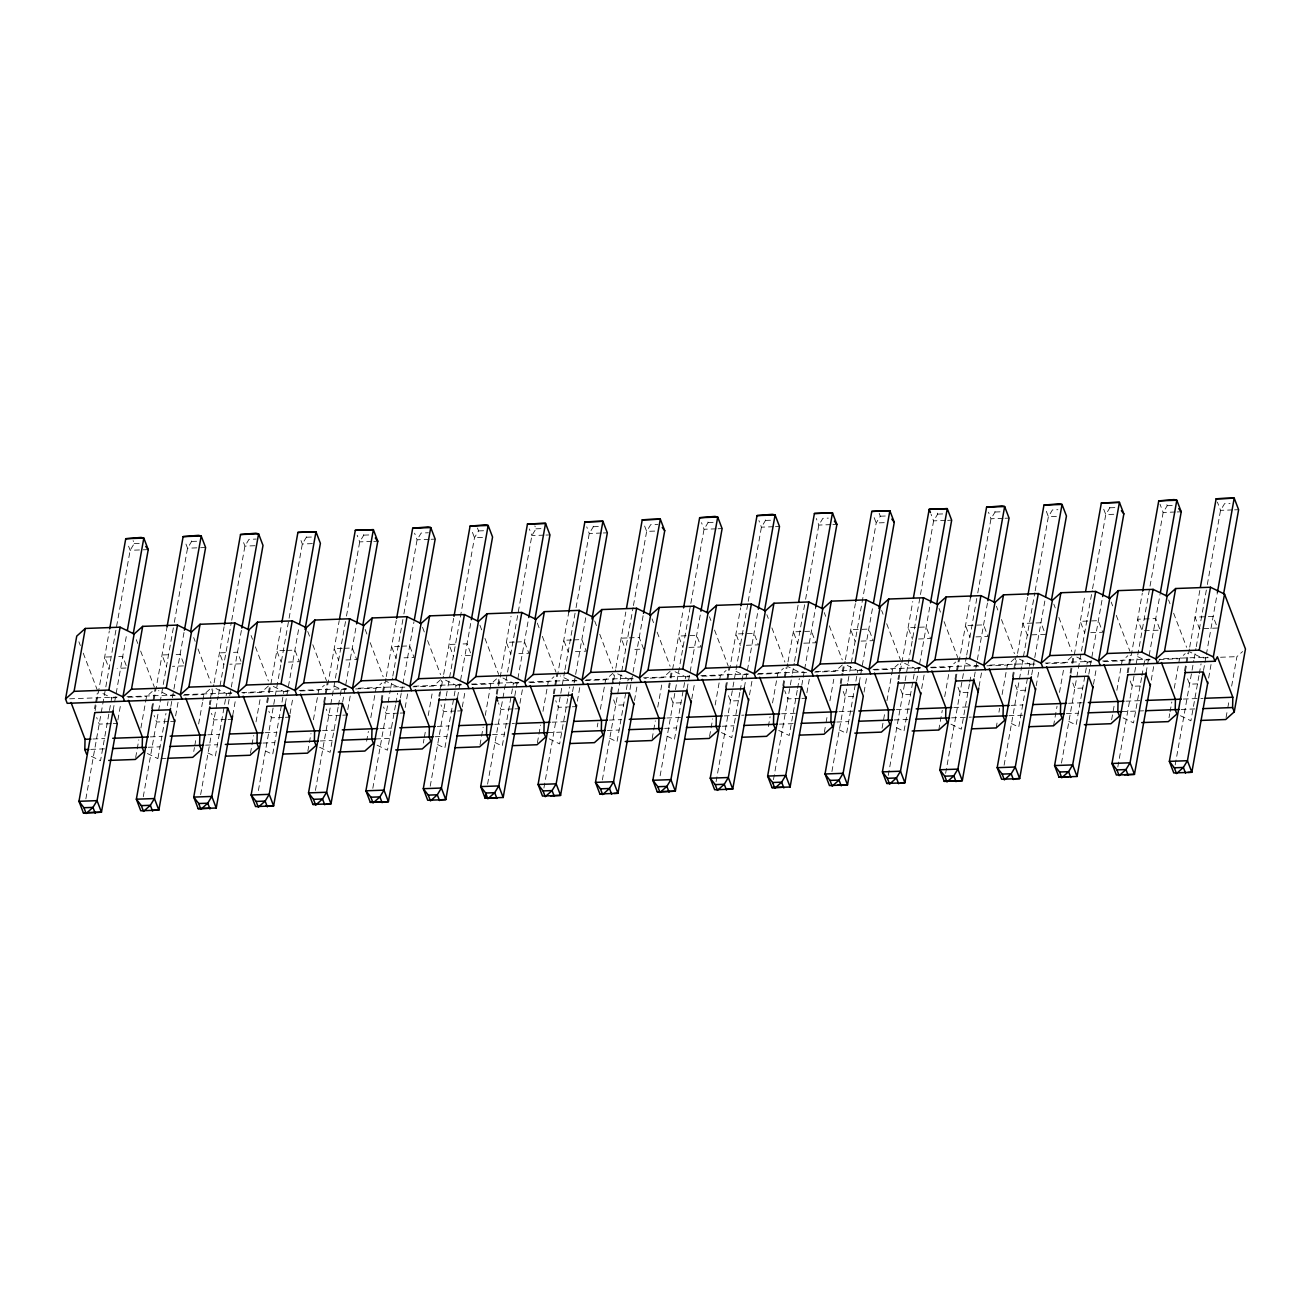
<?xml version="1.0" encoding="UTF-8"?>
<svg xmlns="http://www.w3.org/2000/svg" width="1311" height="1311" viewBox="0 0 1311 1311"><rect width="100%" height="100%" fill="white"/><g stroke="black" fill="none" stroke-linecap="round" stroke-linejoin="round"><path stroke-width="0.75" stroke-dasharray="5 3.75" d="M94.523 708.727L95.228 704.794M95.572 702.827L97.325 693.011M95.129 710.562L109.321 630.935M85.87 798.841L130.15 550.292L134.23 543.541L133.132 540.64M102.946 693.601L111.714 697.862L100.521 760.741L89.984 755.628M113.123 710.447L126.675 634.278M117.875 720.001L120.727 703.974M135.672 757.496L138.819 739.814M140.916 728.015L146.521 696.583L152.207 691.487M151.568 708.595L155.059 688.947M152.518 708.464L167.071 626.822M143.26 796.744L162.925 686.341M163.252 684.489L173.97 624.364M174.33 622.348L187.539 548.195L191.619 541.443L190.521 538.542M166.104 758.332L157.91 758.627L165.956 713.446M167.366 705.58L168.054 701.647M170.856 706.334L184.425 630.165M175.625 715.904L178.181 701.532M193.749 751.465L194.454 747.532M194.798 745.566L196.208 737.716M198.649 723.951L202.5 702.352M202.861 700.385L203.91 694.486L211.022 688.111M209.301 704.531L210.006 700.598M210.35 698.632L212.103 688.799M210.17 704.892L211.677 696.452M211.956 694.879L213.791 684.571M214.103 682.851L224.099 626.724M200.649 794.63L218.2 696.141M218.511 694.42L231.359 622.25M231.719 620.25L244.928 546.097L249.008 539.329L256.235 539.067M215.954 688.554L226.492 693.65L215.299 756.529L204.762 751.416M228.245 704.236L241.453 630.067M232.752 715.282L235.57 699.435M250.45 753.284L253.597 735.602M256.038 721.853L260.25 698.271M266.69 702.417L268.083 694.568M268.444 692.601L269.837 684.735M267.559 702.794L269.066 694.355M269.345 692.782L281.488 624.626M258.398 790.533L302.317 543.983L306.397 537.231L305.299 534.347M273.344 686.44L283.881 691.553L272.688 754.431L262.151 749.318M285.372 703.597L298.842 627.969M290.042 713.708L292.959 697.337M307.839 751.187L310.986 733.505M313.427 719.755L318.688 690.274L324.374 685.194M323.735 702.286L327.226 682.638M324.686 702.155L339.238 620.513M315.427 790.435L335.075 680.196M335.419 678.18L346.137 618.055M346.497 616.055L359.706 541.885L363.786 535.134L362.688 532.233M338.123 707.137L330.077 752.317L319.54 747.221M338.484 705.171L339.877 697.305M340.221 695.354L341.27 689.455L332.502 685.194M342.663 702.04L356.231 625.871M347.792 709.595L350.348 695.223M366.621 741.223L368.375 731.407M370.816 717.658L376.077 688.177L381.763 683.08M381.124 700.189L384.27 682.507M381.976 700.598L385.958 678.262M386.27 676.542L396.266 620.414M372.816 788.337L390.317 690.11M390.678 688.111L392.481 677.934M392.808 676.083L403.526 615.957M403.886 613.941L417.095 539.788L421.175 533.036L428.402 532.758M395.512 705.039L387.466 750.22L376.929 745.107M395.873 703.073L397.61 693.24M400.412 697.927L401.215 693.453M401.494 691.913L402.559 685.899M402.919 683.9L413.981 621.758M405.181 707.498L407.737 693.126M423.306 743.058L424.01 739.125M424.354 737.159L425.764 729.293M428.205 715.544L432.056 693.929M438.857 696.125L439.562 692.192M439.906 690.225L441.66 680.393M439.726 696.485L441.233 688.046M441.512 686.472L443.347 676.165M443.659 674.444L453.655 618.317M430.205 786.223L445.92 698.042M446.281 696.026L447.756 687.734M448.067 686.014L474.484 537.69L478.564 530.922L477.466 528.038M445.511 680.13L456.048 685.243L444.855 748.122L434.318 743.009M457.539 697.288L471.01 621.66M462.308 706.875L465.126 691.028M480.006 744.877L483.153 727.195M485.25 715.413L490.855 683.981L496.541 678.885M496.246 694.011L497.639 686.161M498 684.195L499.393 676.329M497.115 694.388L511.044 616.219M487.594 784.125L531.873 535.576L535.953 528.825L534.855 525.94M502.9 678.033L513.437 683.146L502.244 746.025L491.707 740.912M514.83 695.731L528.399 619.562M519.959 703.286L522.515 688.93M537.395 742.78L540.542 725.098M542.983 711.349L548.244 681.867L553.93 676.771M553.291 693.88L556.782 674.231M554.242 693.748L568.794 612.106M543.918 788.042L564.648 671.642M564.975 669.774L575.693 609.648M576.053 607.649L589.262 533.479L593.342 526.727L592.244 523.826M567.679 698.73L559.633 743.911L549.096 738.798M568.04 696.764L569.777 686.948M572.579 691.618L586.148 615.449M577.348 701.188L579.904 686.817M597.226 726.917L597.931 723M600.372 709.235L605.633 679.77L612.745 673.395M610.68 691.782L611.729 685.882M612.073 683.916L613.827 674.1M611.532 692.192L613.401 681.736M613.679 680.163L615.514 669.855M615.826 668.135L625.822 612.008M602.372 779.93L619.923 681.425M620.234 679.704L633.082 607.55M633.442 605.535L646.651 531.381L650.731 524.613L657.958 524.351M617.678 673.838L628.215 678.951L617.022 741.813L606.485 736.7M629.968 689.52L643.177 615.367M634.475 700.566L637.293 684.719M652.173 738.568L655.32 720.886M657.761 707.137L661.973 683.555M668.413 687.701L669.806 679.852M670.167 677.885L671.56 670.019M669.282 688.078L670.79 679.639M671.068 678.066L683.211 609.91M660.121 775.817L690.471 605.436M690.831 603.437L704.04 529.267L708.12 522.515L707.022 519.631M675.067 671.724L685.604 676.837L674.411 739.715L663.874 734.602M687.095 688.881L700.566 613.253M691.766 698.992L694.683 682.621M709.562 736.471L712.709 718.789M715.15 705.039L720.411 675.575L726.097 670.478M725.442 687.57L728.949 667.922M726.409 687.439L740.6 607.812M716.085 781.733L747.86 603.339M748.22 601.339L761.429 527.169L765.509 520.418L764.411 517.517M739.846 692.421L731.8 737.618L721.263 732.505M740.207 690.455L741.6 682.605M741.944 680.638L742.993 674.739L734.226 670.478M744.386 687.325L757.955 611.155M749.515 694.879L752.072 680.524M768.344 726.507L770.098 716.691M772.54 702.942L777.8 673.461L783.486 668.364M782.831 685.473L785.994 667.791M783.699 685.882L787.682 663.546M787.993 661.826L798.35 603.699M773.474 779.635L792.041 675.394M792.401 673.395L794.204 663.235M794.532 661.367L805.249 601.241M805.61 599.242L818.818 525.072L822.898 518.32L828.323 518.124M797.235 690.323L789.189 735.504L778.652 730.391M797.596 688.357L799.333 678.524M801.775 685.227L802.938 678.737M803.217 677.197L804.282 671.183M804.643 669.184L815.704 607.042M806.904 692.782L809.461 678.41M824.34 732.275L825.733 724.409M826.077 722.443L827.487 714.593M829.929 700.828L833.78 679.229M840.22 683.375L841.973 673.543M842.334 671.576L843.727 663.727M841.088 683.785L842.957 673.33M843.235 671.756L845.071 661.449M845.382 659.728L855.378 603.601M831.928 771.524L847.643 683.326M848.004 681.31L849.479 673.018M849.79 671.298L876.207 522.974L880.287 516.206L879.173 513.322M847.234 665.431L857.771 670.544L846.578 733.406L836.041 728.293M859.262 682.572L872.733 606.944M864.031 692.159L866.85 676.312M882.074 728.195L884.876 712.479M886.973 700.697L892.578 669.265L898.264 664.169M897.969 679.295L898.674 675.378M899.018 673.412L900.772 663.579M898.838 679.672L912.767 601.503M888.252 775.424L933.596 520.86L937.676 514.109L936.562 511.224M904.623 663.317L915.16 668.43L903.967 731.309L893.43 726.196M916.553 681.015L930.122 604.846M921.682 688.57L924.239 674.215M938.758 730.03L942.265 710.382M944.707 696.633L949.967 667.152L955.653 662.071M954.998 679.164L958.505 659.515M955.965 679.032L970.517 597.39M945.641 773.326L966.371 656.926M966.699 655.058L977.416 594.932M977.777 592.933L990.985 518.763L995.065 512.011L993.951 509.11M969.403 684.014L961.356 729.195L950.819 724.098M969.763 682.048L971.156 674.198M974.302 676.918L987.871 600.749M979.071 686.472L981.628 672.117M996.147 727.933L997.556 720.067M998.949 712.217L999.654 708.284M1002.096 694.535L1007.356 665.054L1014.468 658.696M1012.387 677.066L1015.894 657.417M1013.256 677.476L1015.124 667.02M1015.402 665.447L1017.238 655.139M1017.549 653.419L1027.545 597.292M1004.095 765.214L1021.646 666.709M1021.957 664.988L1034.805 592.834M1035.166 590.819L1048.374 516.665L1052.454 509.913L1057.879 509.7M1019.401 659.122L1029.938 664.235L1018.745 727.097L1008.208 721.984M1031.691 674.804L1044.9 600.651M1036.198 685.85L1039.017 670.003M1053.536 725.819L1057.043 706.187M1059.485 692.421L1063.696 668.856M1070.137 673.002L1071.529 665.136M1071.89 663.169L1073.283 655.32M1071.005 673.362L1072.513 664.923M1072.791 663.35L1084.934 595.194M1061.484 763.1L1092.194 590.72M1092.555 588.721L1105.763 514.567L1109.843 507.799L1108.729 504.915M1076.79 657.024L1087.327 662.121L1076.134 724.999L1065.597 719.886M1088.818 674.165L1102.289 598.537M1093.489 684.276L1096.406 667.905M1111.63 719.788L1114.432 704.073M1116.874 690.323L1122.134 660.859L1127.821 655.762M1127.165 672.854L1130.328 655.172M1128.132 672.723L1142.323 593.096M1117.808 767.017L1163.152 512.454L1167.232 505.702L1166.118 502.818M1141.57 677.705L1133.523 722.902L1122.986 717.789M1141.93 675.739L1143.323 667.889M1143.667 665.922L1144.716 660.023L1135.949 655.762M1146.109 672.609L1160.038 594.44M1151.238 680.163L1153.795 665.808M1169.019 717.691L1169.723 713.758M1170.067 711.791L1171.821 701.975M1174.263 688.226L1179.523 658.745L1185.21 653.648M1184.554 670.757L1187.717 653.075M1185.423 671.166L1189.405 648.83M1189.716 647.11L1200.073 588.983M1175.197 764.919L1193.813 660.4M1194.124 658.679L1195.927 648.519M1196.255 646.651L1206.972 586.525M1207.333 584.526L1220.541 510.356L1224.621 503.604L1230.046 503.408M1198.959 675.607L1190.912 720.788L1180.375 715.691M1199.319 673.641L1201.056 663.825M1203.498 670.511L1204.662 664.021M1204.94 662.497L1206.005 656.483M1206.366 654.468L1217.427 592.343M1208.627 678.066L1211.184 663.694M1226.064 717.559L1227.457 709.693M1227.801 707.727L1229.21 699.877M1231.652 686.128L1236.912 656.647L1242.599 651.551M1157.597 663.382L1160.006 658.876L1207.497 657.139M268.411 686.014L261.299 692.388L242.879 693.06M440.578 679.704L433.466 686.079L412.998 686.833M670.134 671.298L663.022 677.672L644.602 678.344M842.301 664.988L835.189 671.363L814.721 672.117M1071.857 656.582L1064.745 662.956L1046.325 663.628M134.23 543.541L139.654 543.344M191.619 541.443L198.846 541.164M306.397 537.231L313.624 536.969M363.786 535.134L371.013 534.872M478.564 530.922L485.791 530.66M535.953 528.825L543.18 528.562M593.342 526.727L600.569 526.465M708.12 522.515L715.347 522.253M765.509 520.418L772.736 520.156M880.287 516.206L885.712 516.01M937.676 514.109L943.101 513.912M995.065 512.011L1000.49 511.814M1109.843 507.799L1115.268 507.603M1167.232 505.702L1172.657 505.505M148.225 549.637L130.15 550.292L127.626 543.688M205.614 547.523L187.539 548.195L185.015 541.59M254.973 545.72L244.928 546.097L242.404 539.476M312.362 543.623L302.317 543.983L299.793 537.379M371.75 541.443L359.706 541.885L357.182 535.281M373.766 541.377L377.781 541.23M429.139 539.345L417.095 539.788L414.571 533.167M431.155 539.263L435.17 539.116M482.514 537.395L474.484 537.69L471.96 531.07M543.918 535.134L531.873 535.576L529.349 528.972M545.933 535.068L549.948 534.921M601.307 533.036L589.262 533.479L586.738 526.875M603.322 532.971L607.337 532.823M654.681 531.086L646.651 531.381L644.127 524.761M716.085 528.841L704.04 529.267L701.516 522.663M718.1 528.759L722.115 528.612M773.474 526.727L761.429 527.169L758.905 520.565M775.489 526.661L779.504 526.514M830.863 524.629L818.818 525.072L816.294 518.468M832.878 524.547L836.893 524.416M884.237 522.679L876.207 522.974L873.683 516.354M945.641 520.418L933.596 520.86L931.072 514.256M947.656 520.352L951.671 520.205M1003.03 518.32L990.985 518.763L988.461 512.159M1005.045 518.255L1009.06 518.107M1056.404 516.37L1048.374 516.665L1045.228 508.406M1113.793 514.273L1105.763 514.567L1102.617 506.292M1175.197 512.011L1163.152 512.454L1160.006 504.194M1177.212 511.945L1181.227 511.798M1232.586 509.913L1220.541 510.356L1217.395 502.097M1234.601 509.848L1238.616 509.7M110.698 656.86L104.667 657.073L109.075 668.643M118.727 656.565L122.742 656.418L127.151 667.971L117.105 668.348M168.087 654.746L162.056 654.976L166.464 666.545M176.116 654.451L180.131 654.304L184.54 665.873L172.478 666.316M225.476 652.649L219.445 652.862L223.853 664.431M233.505 652.354L237.52 652.206L241.929 663.776L229.867 664.218M284.864 650.469L276.834 650.764L281.242 662.334M286.88 650.403L294.909 650.109L299.318 661.678L287.256 662.121M342.253 648.371L334.223 648.666L338.631 660.236M344.269 648.289L352.298 647.995L356.707 659.564L344.646 660.007M399.642 646.274L391.612 646.569L396.02 658.122M401.658 646.192L409.688 645.897L414.096 657.466L404.05 657.827M455.015 644.242L449.001 644.455L453.409 656.024M463.062 643.947L467.077 643.799L471.485 655.369L461.439 655.729M514.42 642.062L506.39 642.357L510.798 653.927M516.436 641.997L524.466 641.702L528.874 653.271L518.828 653.632M571.809 639.965L563.779 640.26L568.187 651.829M573.825 639.883L581.855 639.588L586.263 651.157L574.202 651.6M627.182 637.933L621.168 638.162L625.576 649.715M629.198 637.867L639.244 637.49L643.652 649.06L631.591 649.502M688.98 647.405L701.041 646.962L696.633 635.393L678.557 636.048L682.965 647.618M746.369 645.291L758.43 644.848L754.022 633.295L735.946 633.95L740.354 645.52M803.758 643.193L815.819 642.751L811.411 631.181L793.335 631.853L797.744 643.422M861.147 641.095L873.208 640.653L868.8 629.083L850.724 629.739L855.133 641.308M918.536 638.998L930.597 638.555L926.189 626.986L908.113 627.641L912.522 639.211M975.925 636.884L987.986 636.441L983.578 624.888L965.502 625.544L969.911 637.113M1090.703 632.689L1102.764 632.246L1098.356 620.677L1080.28 621.332L1084.689 632.902M1158.137 630.214L1142.078 630.804L1137.669 619.234L1155.745 618.579L1160.153 630.149M1217.542 628.035L1199.467 628.706L1195.058 617.137L1213.134 616.465L1216.903 626.379M69.614 698.812L117.121 697.075M127.003 696.715L174.51 694.961M184.392 694.601L231.9 692.864M241.781 692.503L289.289 690.766M299.17 690.405L346.678 688.668M358.542 688.226L402.084 686.636M413.948 686.194L461.456 684.457M471.337 684.096L518.845 682.359M528.726 681.999L576.234 680.245M586.115 679.885L631.64 678.229M643.504 677.787L689.029 676.115M700.893 675.689L748.401 673.952M758.282 673.592L803.807 671.92M815.671 671.478L861.196 669.823M873.06 669.38L920.568 667.643M930.449 667.283L977.957 665.546M989.821 665.103L1033.363 663.513M1045.228 663.071L1090.752 661.416M1102.617 660.973L1150.108 659.236M111.714 697.862L117.859 697.632M128.101 697.255L146.521 696.583M175.248 695.535L169.103 695.764L158.565 690.651M183.442 695.24L203.91 694.486M226.492 693.65L234.685 693.355M283.881 691.553L287.978 691.405M300.268 690.963L318.688 690.274M341.27 689.455L347.415 689.225M355.609 688.93L376.077 688.177M404.804 687.128L398.659 687.357L386.368 681.392M456.048 685.243L462.193 685.03M472.435 684.653L490.855 683.981M513.437 683.146L519.582 682.916M529.824 682.556L548.244 681.867M576.971 680.819L570.826 681.048L560.289 675.935M585.165 680.524L605.633 679.77M628.215 678.951L636.409 678.639M685.604 676.837L689.701 676.689M701.991 676.247L720.411 675.575M742.993 674.739L749.138 674.51M757.332 674.215L777.8 673.461M806.527 672.412L800.382 672.641L788.091 666.676M857.771 670.544L865.965 670.232M874.158 669.937L892.578 669.265M915.16 668.43L921.305 668.217M931.547 667.84L949.967 667.152M978.694 666.103L972.549 666.332L963.782 662.071M986.888 665.808L1007.356 665.054M1029.938 664.235L1038.132 663.923M1087.327 662.121L1091.424 661.973M1103.715 661.531L1122.134 660.859M1144.716 660.023L1150.861 659.794M1159.055 659.499L1179.523 658.745M1208.25 657.696L1202.105 657.925L1189.814 651.96M1220.525 657.253L1236.912 656.647M111.238 723.672L99.194 724.114L96.67 717.51M113.254 723.606L117.269 723.459M168.627 721.574L156.583 722.017L154.059 715.396M170.643 721.492L174.658 721.345M226.016 719.46L213.972 719.903L211.448 713.299M228.032 719.395L232.047 719.247M283.405 717.363L271.361 717.805L268.837 711.201M285.421 717.297L289.436 717.15M340.794 715.265L328.75 715.708L326.226 709.104M342.81 715.183L346.825 715.036M398.183 713.168L386.139 713.61L383.615 706.99M400.199 713.086L404.214 712.938M455.572 711.054L443.528 711.496L441.004 704.892M457.588 710.988L461.603 710.841M512.962 708.956L500.917 709.398L498.393 702.794M514.961 708.89L518.992 708.743M570.351 706.858L558.306 707.301L555.782 700.68M572.35 706.776L576.381 706.629M623.725 704.908L615.695 705.203L613.171 698.583M681.114 702.794L673.084 703.089L670.56 696.485M738.503 700.697L730.473 700.992L727.326 692.732M799.907 698.452L787.862 698.894L784.715 690.635M801.906 698.37L805.937 698.222M853.281 696.485L845.251 696.78L842.104 688.521M910.67 694.388L902.64 694.683L899.493 686.423M968.059 692.29L960.029 692.585L956.883 684.326M1025.448 690.192L1017.418 690.487L1014.272 682.212M1082.837 688.078L1074.807 688.373L1071.661 680.114M1140.226 685.981L1132.196 686.276L1129.05 678.016M1197.615 683.883L1189.585 684.178L1187.061 677.574M92.95 738.994L104.831 738.568M150.339 736.897L162.22 736.471M207.728 734.799L219.609 734.357M265.117 732.702L276.998 732.259M322.506 730.588L334.387 730.161M379.895 728.49L391.776 728.064M437.284 726.392L449.165 725.95M494.673 724.295L514.469 723.557M552.062 722.181L565.91 721.673M609.451 720.083L621.332 719.641M666.84 717.986L680.688 717.478M724.229 715.888L744.025 715.15M781.618 713.774L795.466 713.266M839.007 711.676L852.855 711.168M896.396 709.579L910.244 709.071M953.785 707.465L967.633 706.957M1011.174 705.367L1023.055 704.941M1068.563 703.27L1082.411 702.762M1125.952 701.172L1139.8 700.664M1183.341 699.058L1203.137 698.337M90.754 749.368L106.584 748.778M148.143 747.254L160.024 746.828M205.532 745.156L217.413 744.73M262.921 743.058L274.802 742.616M320.31 740.961L332.191 740.518M375.716 738.929L389.58 738.421M435.088 736.749L446.969 736.323M492.477 734.652L504.358 734.209M547.883 732.62L561.747 732.112M607.255 730.44L619.136 730.014M664.644 728.342L676.525 727.9M722.033 726.245L733.914 725.802M779.422 724.131L793.27 723.639M836.811 722.033L848.692 721.607M894.2 719.936L910.031 719.362M951.589 717.838L971.385 717.101M1008.978 715.724L1022.826 715.216M1066.367 713.626L1078.248 713.2M1121.774 711.594L1143.553 710.808M1181.145 709.431L1194.993 708.923M147.373 753.514L157.91 758.627M1168.576 599.963L1170.018 603.748M1173.64 613.22L1186.619 647.323M1111.187 602.06L1112.629 605.846M1116.251 615.318L1129.951 651.321M1053.798 604.158L1055.24 607.943M1058.862 617.415L1071.841 651.518M996.409 606.256L997.851 610.057M1001.473 619.529L1014.452 653.632M939.02 608.37L940.462 612.155M944.084 621.627L957.784 657.614M881.631 610.467L883.073 614.253M886.695 623.725L900.395 659.728M824.242 612.565L825.684 616.35M829.306 625.822L842.285 659.925M766.853 614.662L768.295 618.464M771.917 627.936L784.896 662.039M709.464 616.776L710.906 620.562M714.528 630.034L728.228 666.037M652.075 618.874L653.517 622.659M657.139 632.131L670.118 666.234M594.686 620.972L596.849 626.658M599.75 634.245L612.729 668.331M537.297 623.086L539.46 628.756M542.361 636.343L556.061 672.33M479.908 625.183L482.071 630.87M484.972 638.441L498.672 674.444M422.519 627.281L424.682 632.967M427.583 640.538L440.562 674.641M365.13 629.378L367.293 635.065M370.194 642.652L383.173 676.755M307.741 631.492L309.904 637.162M312.805 644.75L326.505 680.737M251.073 635.491L252.515 639.276M255.416 646.847L268.394 680.95M193.684 637.588L195.142 641.374M198.027 648.945L211.005 683.047M136.295 639.686L137.753 643.472M140.638 651.059L154.337 687.046M78.906 641.784L80.364 645.586M83.248 653.157L97.669 691.044M1040.967 622.774L1022.891 623.446L1027.3 634.999L1045.375 634.344L1040.967 622.774"/><path stroke-width="1.5" d="M86.477 753.923L84.822 749.581L85.035 739.289L71.023 702.483M1234.257 711.873L1232.602 707.547L1232.815 697.255L1217.395 656.762L1214.986 661.268L67.205 703.319L65.55 698.976L76.743 636.114L85.297 628.461L120.088 627.182L134.132 634L142.686 626.363L177.477 625.085L191.521 631.902L200.075 624.265L234.866 622.987L248.91 629.804L257.464 622.151L292.255 620.89L306.299 627.69L314.853 620.054L349.644 618.776L363.688 625.593L372.242 617.956L407.033 616.678L421.077 623.495L429.631 615.859L464.422 614.58L478.466 621.398L487.02 613.745L521.811 612.466L535.855 619.284L544.409 611.647L579.2 610.369L593.244 617.186L601.798 609.549L636.589 608.271L650.633 615.088L659.187 607.435L693.978 606.174L708.022 612.991L716.576 605.338L751.367 604.06L765.411 610.877L773.965 603.24L808.756 601.962L822.8 608.779L831.354 601.143L866.145 599.864L880.189 606.682L888.743 599.029L923.534 597.767L937.578 604.568L946.132 596.931L980.923 595.653L994.967 602.47L1003.521 594.833L1038.312 593.555L1052.356 600.372L1060.91 592.736L1095.701 591.458L1109.745 598.275L1118.299 590.622L1153.09 589.36L1167.134 596.161L1175.688 588.524L1210.479 587.246L1224.523 594.063L1245.45 649.011L1234.257 711.873L1225.703 719.526L1201.138 720.427M65.55 698.976L74.088 691.339L85.297 628.461M94.687 713.118L78.971 801.3L83.38 812.869L101.455 812.214L117.171 724.016M109.682 628.919L125.741 538.723L141.064 537.428L143.817 538.067L148.225 549.637L133.23 633.819M124.594 701.205L122.939 696.878L108.895 690.061L120.088 627.182M113.123 710.447L97.047 800.644L92.966 807.396L86.133 813.508L83.937 807.723L78.971 801.3L97.047 800.644L101.455 812.214L83.38 812.869M127.396 630.263L143.817 538.067L125.741 538.723M134.132 634L122.939 696.878L131.477 689.225L142.686 626.363M152.437 709.005L136.36 799.202L140.769 810.772L158.844 810.116L174.904 719.903M167.071 626.822L183.13 536.625L198.453 535.33L201.206 535.97L205.614 547.523L190.619 631.722M181.983 699.107L180.328 694.764L166.284 687.964L177.477 625.085M170.512 708.35L154.436 798.546L150.355 805.298L143.522 811.411L141.326 805.626L136.36 799.202L154.436 798.546L158.844 810.116L152.813 810.329M184.425 630.165L201.206 535.97L183.13 536.625M191.521 631.902L180.328 694.764L188.866 687.128L200.075 624.265M209.826 706.908L193.749 797.104L198.158 808.674L216.233 808.002L232.653 715.806M224.46 624.724L240.519 534.527L255.842 533.216L258.595 533.856L263.003 545.425L248.008 629.608M239.372 697.01L237.717 692.667L223.673 685.85L234.866 622.987M227.54 708.251L211.825 796.433L207.744 803.201L200.911 809.313L198.715 803.528L193.749 797.104L211.825 796.433L216.233 808.002M241.814 628.067L258.595 533.856L240.519 534.527M248.91 629.804L237.717 692.667L246.255 685.03L257.464 622.151M266.854 706.809L251.138 795.007L255.547 806.56L273.622 805.904L289.682 715.708M281.849 622.627L297.908 532.413L315.984 531.758L320.392 543.328L305.037 629.509M296.761 694.912L295.106 690.569L281.062 683.752L292.255 620.89M285.274 704.138L269.214 794.335L265.133 801.087L258.3 807.215L256.104 801.431L251.138 795.007L269.214 794.335L273.622 805.904L265.592 806.199M299.564 623.97L315.984 531.758L297.908 532.413M306.299 627.69L295.106 690.569L303.644 682.933L314.853 620.054M324.587 702.696L308.527 792.893L312.936 804.462L331.011 803.807L347.071 713.61M339.598 618.513L355.297 530.316L373.373 529.66L377.781 541.23L362.786 625.413M354.15 692.798L352.495 688.472L338.451 681.654L349.644 618.776M342.318 704.04L326.603 792.237L322.522 798.989L315.689 805.101L313.493 799.317L308.527 792.893L326.603 792.237L331.011 803.807L326.996 803.954M356.592 623.872L373.373 529.66L355.297 530.316M363.688 625.593L352.495 688.472L361.033 680.819L372.242 617.956M381.976 700.598L365.916 790.795L370.325 802.365L388.4 801.693L404.46 711.496M396.627 618.415L412.686 528.218L428.009 526.907L430.762 527.563L435.17 539.116L420.175 623.315M411.539 690.7L409.884 686.358L395.84 679.557L407.033 616.678M400.052 699.943L383.992 790.14L379.911 796.891L373.078 803.004L370.882 797.219L365.916 790.795L383.992 790.14L388.4 801.693L370.325 802.365M414.342 619.759L430.762 527.563L412.686 528.218M421.077 623.495L409.884 686.358L418.422 678.721L429.631 615.859M439.365 698.501L423.306 788.698L427.714 800.267L445.789 799.595L461.849 709.398M454.016 616.317L470.075 526.121L485.398 524.81L488.151 525.449L492.559 537.018L477.565 621.201M468.928 688.603L467.273 684.26L453.229 677.443L464.422 614.58M457.441 697.829L441.381 788.026L437.3 794.794L430.467 800.906L428.271 795.121L423.306 788.698L441.381 788.026L445.789 799.595L439.759 799.825M471.37 619.661L488.151 525.449L470.075 526.121M478.466 621.398L467.273 684.26L475.811 676.623L487.02 613.745M496.754 696.387L480.695 786.584L485.103 798.153L503.178 797.498L519.238 707.301M511.765 612.204L527.464 524.007L545.54 523.351L549.948 534.921L534.954 619.103M485.807 794.155L485.103 798.153L497.148 797.711M526.317 686.505L524.662 682.162L510.618 675.345L521.811 612.466M514.486 697.731L498.77 785.928L494.689 792.68L487.856 798.792L485.66 793.024L480.695 786.584L498.77 785.928L503.178 797.498M528.759 617.563L545.54 523.351L527.464 524.007M535.855 619.284L524.662 682.162L533.2 674.51L544.409 611.647M553.799 696.288L538.084 784.486L542.492 796.056L560.567 795.4L576.627 705.203M568.794 612.106L584.853 521.909L602.929 521.254L607.337 532.823L591.982 619.005M583.706 684.391L582.051 680.065L568.007 673.248L579.2 610.369M572.219 693.634L556.159 783.831L552.078 790.582L545.245 796.695L543.049 790.91L538.084 784.486L556.159 783.831L560.567 795.4L550.522 795.761M586.509 613.45L602.929 521.254L584.853 521.909M593.244 617.186L582.051 680.065L590.589 672.412L601.798 609.549M611.532 692.192L595.473 782.388L599.881 793.958L617.956 793.286L634.016 703.089M626.543 608.009L642.243 519.811L660.318 519.14L664.726 530.709L649.732 614.892M641.095 682.294L639.44 677.951L625.396 671.134L636.589 608.271M629.264 693.535L613.548 781.733L609.468 788.485L602.634 794.597L600.438 788.812L595.473 782.388L613.548 781.733L617.956 793.286L613.941 793.434M643.537 613.351L660.318 519.14L642.243 519.811M650.633 615.088L639.44 677.951L647.978 670.314L659.187 607.435M668.921 690.094L652.862 780.291L657.27 791.86L675.345 791.188L691.405 700.992M683.572 607.911L699.632 517.714L714.954 516.403L717.707 517.042L722.115 528.612L707.121 612.794M698.484 680.196L696.829 675.853L682.785 669.036L693.978 606.174M686.997 689.422L670.937 779.619L666.857 786.387L660.023 792.5L657.827 786.715L652.862 780.291L670.937 779.619L675.345 791.188L657.27 791.86M700.926 611.254L717.707 517.042L699.632 517.714M708.022 612.991L696.829 675.853L705.367 668.217L716.576 605.338M726.31 687.98L710.251 778.177L714.659 789.746L732.734 789.091L748.794 698.894M740.961 605.797L757.021 515.6L772.343 514.305L775.096 514.944L779.504 526.514L764.51 610.697M755.873 678.082L754.218 673.756L740.174 666.938L751.367 604.06M744.386 687.325L728.326 777.521L724.246 784.273L717.412 790.386L715.216 784.601L710.251 778.177L728.326 777.521L732.734 789.091L726.704 789.304M758.315 609.156L775.096 514.944L757.021 515.6M765.411 610.877L754.218 673.756L762.756 666.103L773.965 603.24M783.699 685.882L767.64 776.079L772.048 787.649L790.123 786.993L806.183 696.78M798.71 601.7L814.41 513.502L832.485 512.847L836.893 524.416L821.899 608.599M813.262 675.984L811.607 671.658L797.563 664.841L808.756 601.962M801.431 687.226L785.715 775.424L781.635 782.175L774.801 788.288L772.605 782.503L767.64 776.079L785.715 775.424L790.123 786.993M815.704 607.042L832.485 512.847L814.41 513.502M822.8 608.779L811.607 671.658L820.145 664.005L831.354 601.143M840.744 685.784L825.029 773.982L829.437 785.551L847.512 784.879L863.212 696.698M855.739 601.602L871.799 511.405L889.874 510.733L894.282 522.302L878.927 608.501M870.651 673.887L868.996 669.544L854.952 662.727L866.145 599.864M859.164 683.113L843.104 773.31L839.024 780.078L832.19 786.19L829.994 780.406L825.029 773.982L843.104 773.31L847.512 784.879L837.467 785.256M873.454 602.945L889.874 510.733L871.799 511.405M880.189 606.682L868.996 669.544L877.534 661.908L888.743 599.029M898.477 681.687L882.418 771.884L886.826 783.437L904.901 782.782L920.961 692.585M913.488 597.488L929.188 509.307L947.263 508.635L951.671 520.205L936.677 604.387M928.041 671.789L926.385 667.446L912.341 660.629L923.534 597.767M916.209 683.015L900.493 771.212L896.413 777.964L889.579 784.093L887.383 778.308L882.418 771.884L900.493 771.212L904.901 782.782L900.886 782.929M930.482 602.847L947.263 508.635L929.188 509.307L930.449 512.601M937.578 604.568L926.385 667.446L934.923 659.81L946.132 596.931M955.866 679.573L939.807 769.77L944.215 781.34L962.29 780.684L978.809 687.964M970.517 597.39L986.577 507.193L1001.899 505.899L1004.652 506.538L1009.06 518.107L994.066 602.29M985.43 669.675L983.774 665.349L969.73 658.532L980.923 595.653M973.942 678.918L957.882 769.115L953.802 775.866L946.968 781.979L944.772 776.194L939.807 769.77L957.882 769.115L962.29 780.684L944.215 781.34M987.871 600.749L1004.652 506.538L986.577 507.193M994.967 602.47L983.774 665.349L992.312 657.696L1003.521 594.833M1013.256 677.476L997.196 767.672L1001.604 779.242L1019.679 778.587L1035.739 688.373M1027.906 595.292L1043.966 505.096L1059.288 503.785L1062.041 504.44L1066.449 515.993L1051.455 600.192M1042.819 667.578L1041.163 663.235L1027.119 656.434L1038.312 593.555M1031.331 676.82L1015.271 767.017L1011.191 773.769L1004.357 779.881L1002.161 774.096L997.196 767.672L1015.271 767.017L1019.679 778.587L1013.649 778.8M1045.621 596.636L1062.041 504.44L1043.966 505.096M1052.356 600.372L1041.163 663.235L1049.701 655.598L1060.91 592.736M1070.645 675.378L1054.585 765.575L1058.993 777.144L1077.068 776.473L1093.128 686.276M1085.639 591.195L1101.355 502.998L1119.43 502.326L1123.838 513.896L1108.844 598.078M1100.208 665.48L1098.552 661.137L1084.508 654.32L1095.701 591.458M1088.376 676.722L1072.66 764.903L1068.58 771.671L1061.746 777.784L1059.55 771.999L1054.585 765.575L1072.66 764.903L1077.068 776.473M1102.649 596.538L1119.43 502.326L1101.355 502.998M1109.745 598.275L1098.552 661.137L1107.09 653.501L1118.299 590.622M1127.689 675.28L1111.974 763.477L1116.382 775.03L1134.457 774.375L1150.517 684.178M1142.684 591.097L1158.744 500.884L1174.066 499.589L1176.819 500.228L1181.227 511.798L1166.233 595.981M1157.597 663.382L1155.941 659.04L1141.897 652.222L1153.09 589.36M1146.109 672.609L1130.049 762.805L1125.969 769.557L1119.135 775.67L1116.939 769.901L1111.974 763.477L1130.049 762.805L1134.457 774.375L1124.412 774.735M1160.399 592.441L1176.819 500.228L1158.744 500.884M1167.134 596.161L1155.941 659.04L1164.479 651.403L1175.688 588.524M1185.423 671.166L1169.363 761.363L1173.771 772.933L1191.846 772.277L1207.906 682.081M1200.417 586.984L1216.133 498.786L1234.208 498.131L1238.616 509.7L1223.622 593.883M1214.986 661.268L1213.33 656.942L1199.286 650.125L1210.479 587.246M1203.154 672.51L1187.438 760.708L1183.358 767.459L1176.524 773.572L1174.328 767.787L1169.363 761.363L1187.438 760.708L1191.846 772.277L1187.832 772.425M1217.427 592.343L1234.208 498.131L1216.133 498.786M1213.33 656.942L1224.523 594.063M74.088 691.339L108.895 690.061M131.477 689.225L166.284 687.964M188.866 687.128L223.673 685.85M246.255 685.03L281.062 683.752M303.644 682.933L338.451 681.654M361.033 680.819L395.84 679.557M418.422 678.721L453.229 677.443M475.811 676.623L510.618 675.345M533.2 674.51L568.007 673.248M590.589 672.412L625.396 671.134M647.978 670.314L682.785 669.036M705.367 668.217L740.174 666.938M762.756 666.103L797.563 664.841M820.145 664.005L854.952 662.727M877.534 661.908L912.341 660.629M934.923 659.81L969.73 658.532M992.312 657.696L1027.119 656.434M1049.701 655.598L1084.508 654.32M1107.09 653.501L1141.897 652.222M1164.479 651.403L1199.286 650.125M94.785 712.545L112.861 711.889L117.269 723.459M152.174 710.447L170.25 709.775L174.658 721.345M209.563 708.35L227.639 707.678L232.047 719.247M266.952 706.236L285.028 705.58L289.436 717.15M324.341 704.138L342.417 703.483L346.825 715.036M381.73 702.04L399.806 701.369L404.214 712.938M439.119 699.943L457.195 699.271L461.603 710.841M553.897 695.731L571.973 695.076L576.381 706.629M611.287 693.634L629.362 692.962L633.77 704.531M668.676 691.52L686.751 690.864L691.159 702.434M726.065 689.422L744.14 688.767L748.548 700.336M783.454 687.325L801.529 686.669L805.937 698.222M840.843 685.227L858.918 684.555L863.326 696.125M898.232 683.113L916.307 682.457L920.715 694.027M955.621 681.015L973.696 680.36L978.104 691.929M1013.01 678.918L1031.085 678.246L1035.493 689.815M1070.399 676.82L1088.474 676.148L1092.882 687.718M1127.788 674.706L1145.863 674.051L1150.271 685.62M1185.177 672.609L1203.252 671.953L1207.66 683.506M85.035 739.289L90.967 739.076M112.746 738.273L148.356 736.979M170.135 736.176L205.745 734.865M229.507 733.996L263.134 732.767M286.88 731.899L320.523 730.669M342.302 729.866L377.912 728.572M399.691 727.769L435.301 726.458M459.047 725.589L492.69 724.36M516.436 723.492L550.079 722.263M573.825 721.394L607.468 720.149M629.247 719.362L664.857 718.051M686.636 717.264L722.246 715.953M745.992 715.085L779.635 713.856M803.381 712.987L837.024 711.742M858.803 710.955L894.413 709.644M916.192 708.841L951.802 707.547M975.548 706.678L1009.191 705.449M1032.937 704.581L1066.58 703.335M1088.359 702.549L1123.969 701.238M1145.748 700.435L1181.358 699.14M1205.104 698.271L1232.815 697.255M84.822 749.581L88.771 749.433M112.533 748.565L146.16 747.336M169.922 746.467L203.549 745.238M225.328 744.435L260.938 743.124M284.7 742.255L318.327 741.026M342.089 740.158L375.716 738.929M399.478 738.06L433.105 736.815M456.867 735.946L490.494 734.717M512.273 733.931L547.883 732.62M571.645 731.751L605.272 730.522M629.034 729.653L662.661 728.408M686.407 727.539L720.05 726.31M743.796 725.442L777.439 724.213M801.185 723.344L834.828 722.115M858.574 721.247L892.217 720.001M915.963 719.133L949.606 717.904M973.352 717.035L1006.995 715.806M1030.741 714.937L1064.385 713.708M1088.13 712.823L1121.774 711.594M1145.519 710.726L1179.163 709.497M1202.908 708.628L1232.602 707.547M108.715 760.429L135.312 759.462L143.866 751.809L142.211 747.483L142.424 737.192L128.412 700.385M168.152 758.25L192.701 757.348L201.255 749.712L199.6 745.369L199.813 735.094L185.801 698.288M225.541 756.152L250.09 755.251L258.644 747.614L256.989 743.271L257.202 732.98L243.19 696.19M282.93 754.054L307.479 753.153L316.033 745.517L314.378 741.174L314.591 730.882L300.58 694.076M338.271 752.022L364.868 751.056L373.422 743.403L371.767 739.076L371.98 728.785L357.969 691.979M395.66 749.925L422.257 748.942L430.811 741.305L429.156 736.962L429.369 726.687L415.358 689.881M455.097 747.745L479.646 746.844L488.2 739.207L486.545 734.865L486.758 724.573L472.747 687.767M512.486 745.648L537.035 744.746L545.589 737.093L543.934 732.767L544.147 722.476L530.136 685.669M569.875 743.534L594.424 742.649L602.978 734.996L601.323 730.669L601.536 720.378L587.525 683.572M625.216 741.518L651.813 740.535L660.367 732.898L658.712 728.555L658.925 718.264L644.914 681.474M684.653 739.338L709.202 738.437L717.756 730.801L716.101 726.458L716.314 716.167L702.303 679.36M742.042 737.241L766.591 736.34L775.145 728.687L773.49 724.36L773.703 714.069L759.692 677.263M799.431 735.127L823.98 734.242L832.534 726.589L830.879 722.246L831.092 711.971L817.081 675.165M854.772 733.111L881.369 732.128L889.923 724.491L888.268 720.149L888.481 709.857L874.47 673.067M912.161 730.997L938.758 730.03L947.312 722.394L945.657 718.051L945.87 707.76L931.859 670.953M971.582 728.834L996.147 727.933L1004.701 720.28L1003.046 715.953L1003.259 705.662L989.248 668.856M1028.971 726.72L1053.536 725.819L1062.09 718.182L1060.435 713.84L1060.648 703.565L1046.637 666.758M1084.328 724.704L1110.925 723.721L1119.479 716.085L1117.824 711.742L1118.037 701.451L1104.026 664.661M1141.717 722.59L1168.314 721.624L1176.868 713.987L1175.213 709.644L1175.426 699.353L1161.415 662.547M83.937 807.723L92.966 807.396L95.179 813.181M141.326 805.626L150.355 805.298L152.568 811.083M198.715 803.528L207.744 803.201L209.957 808.985M256.104 801.431L265.133 801.087L267.346 806.871M313.493 799.317L322.522 798.989L324.735 804.774M370.882 797.219L379.911 796.891L382.124 802.676M428.271 795.121L437.3 794.794L439.513 800.579M485.66 793.024L494.689 792.68L496.902 798.465M543.049 790.91L552.078 790.582L554.291 796.367M600.438 788.812L609.468 788.485L611.68 794.269M657.827 786.715L666.857 786.387L669.069 792.155M715.216 784.601L724.246 784.273L726.458 790.058M772.605 782.503L781.635 782.175L783.847 787.96M829.994 780.406L839.024 780.078L841.236 785.863M887.383 778.308L896.413 777.964L898.625 783.749M944.772 776.194L953.802 775.866L956.014 781.651M1002.161 774.096L1011.191 773.769L1013.403 779.553M1059.55 771.999L1068.58 771.671L1070.792 777.456M1116.939 769.901L1125.969 769.557L1128.181 775.342M1174.328 767.787L1183.358 767.459L1185.57 773.244M198.158 808.674L210.202 808.231M312.936 804.462L316.951 804.315M599.881 793.958L603.896 793.81M772.048 787.649L782.093 787.288M886.826 783.437L890.841 783.29M1058.993 777.144L1069.039 776.767M1178.753 508.586L1181.227 511.798M1121.364 510.684L1123.838 513.896M891.808 519.09L894.282 522.302M834.419 521.188L836.893 524.416M662.252 527.497L664.726 530.709M375.307 538.018L377.781 541.23M145.75 546.425L148.225 549.637M518.992 708.743L514.584 697.173L496.508 697.829L497.77 701.139"/></g></svg>
